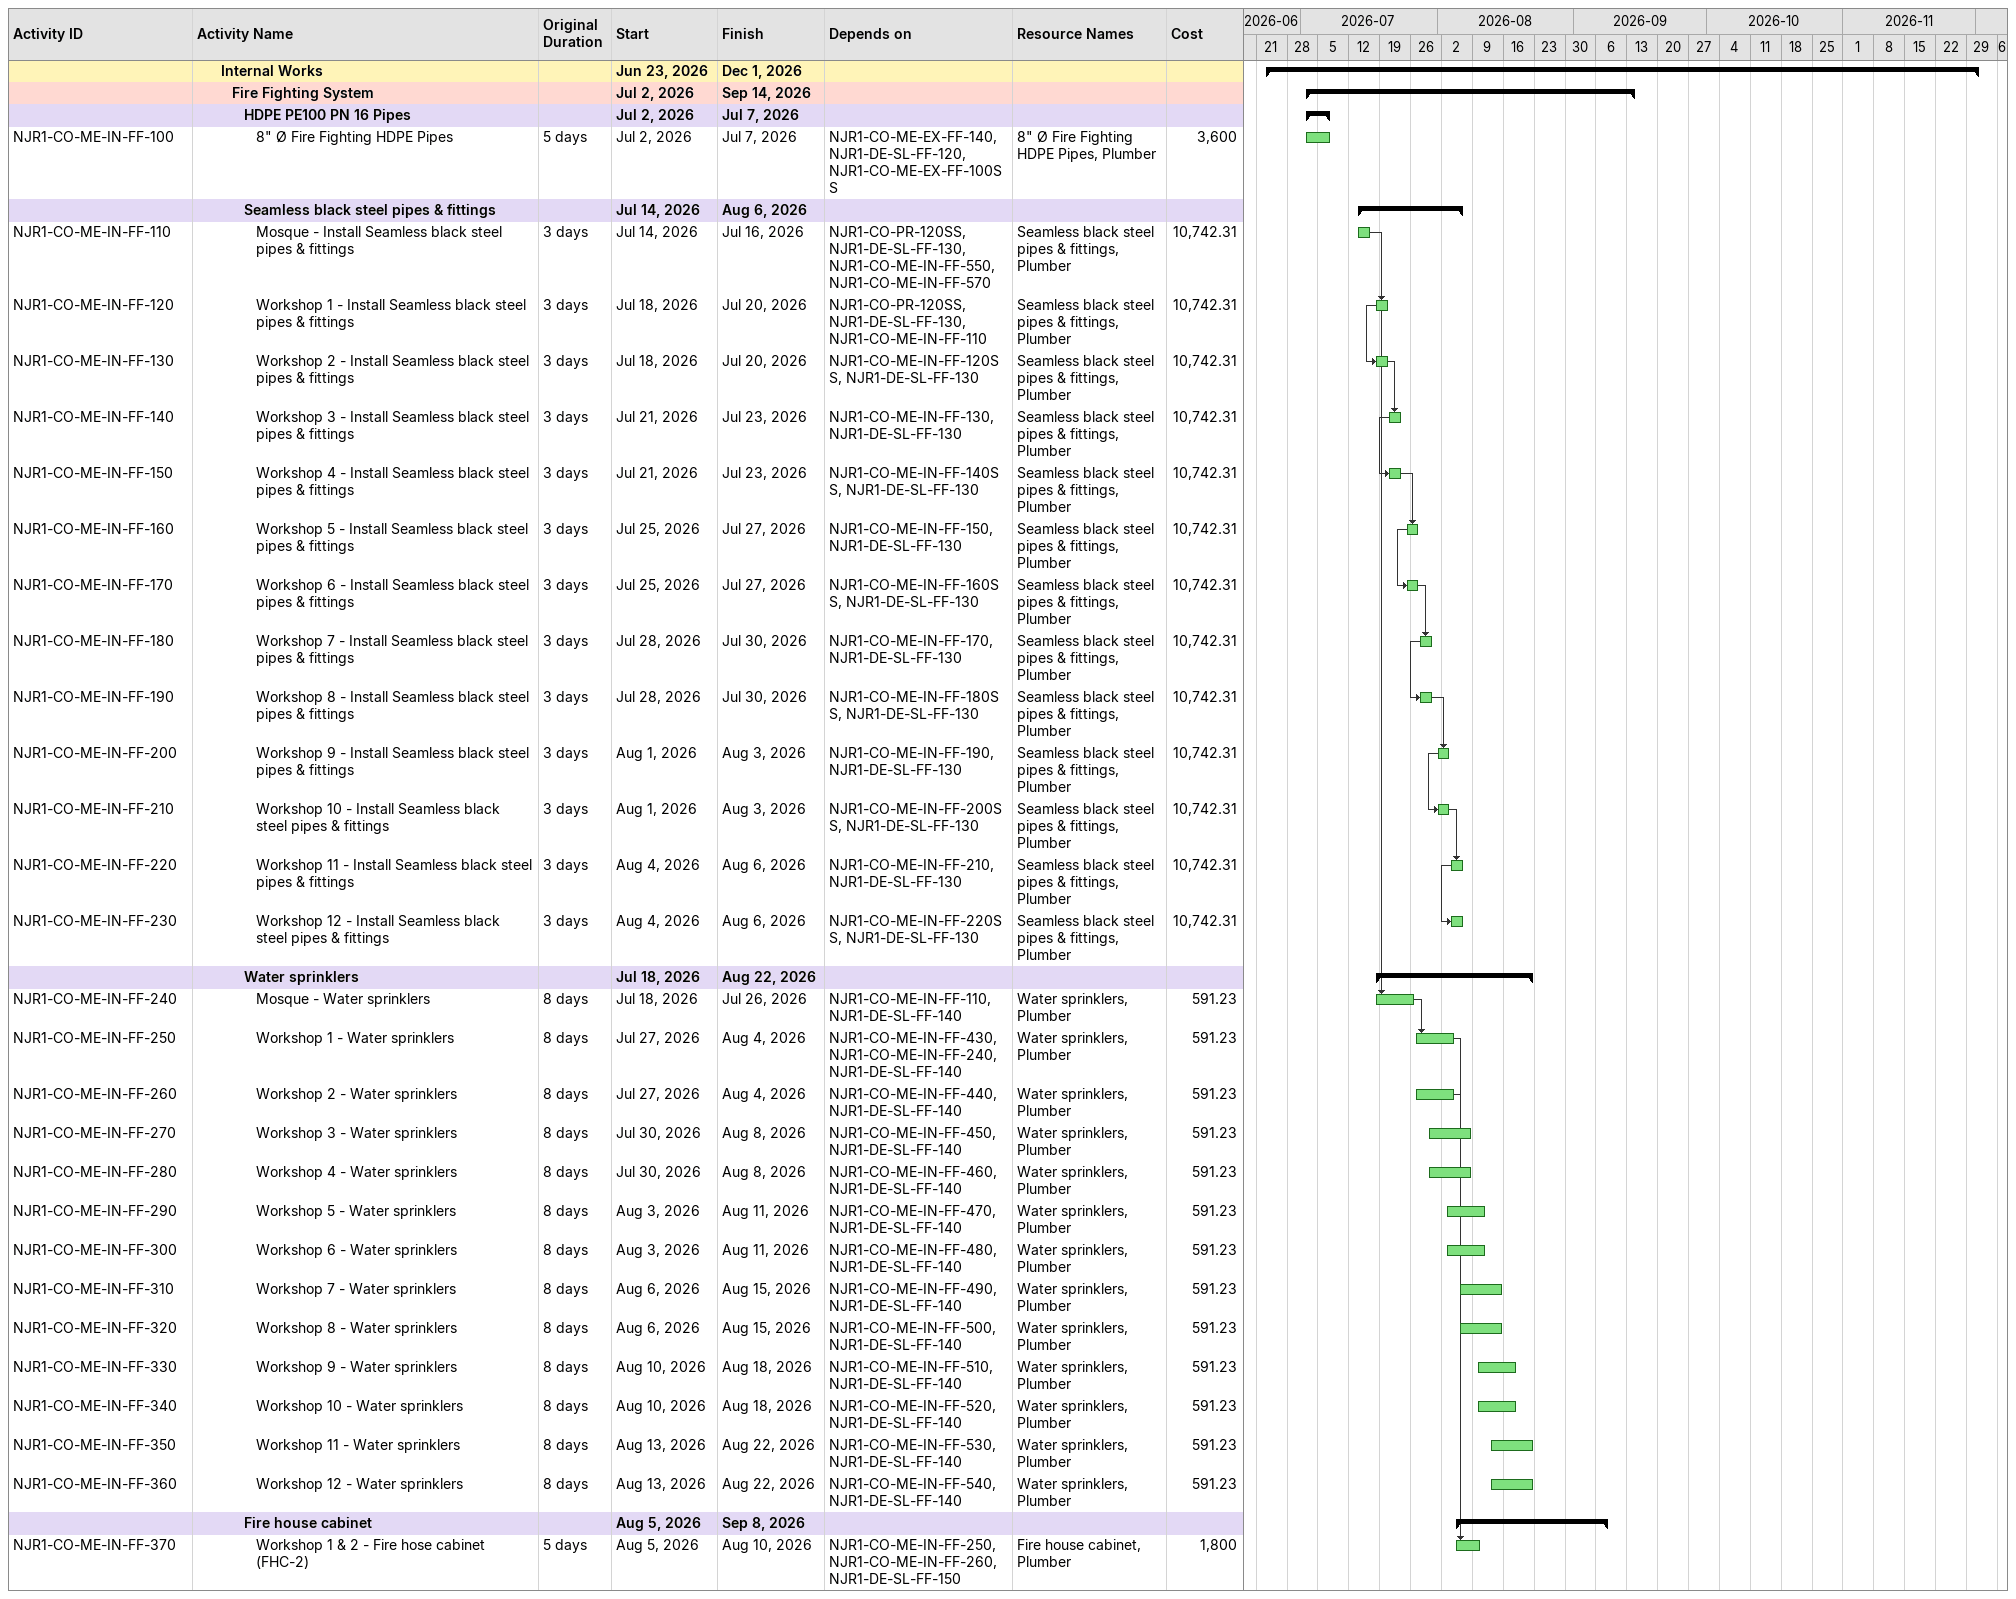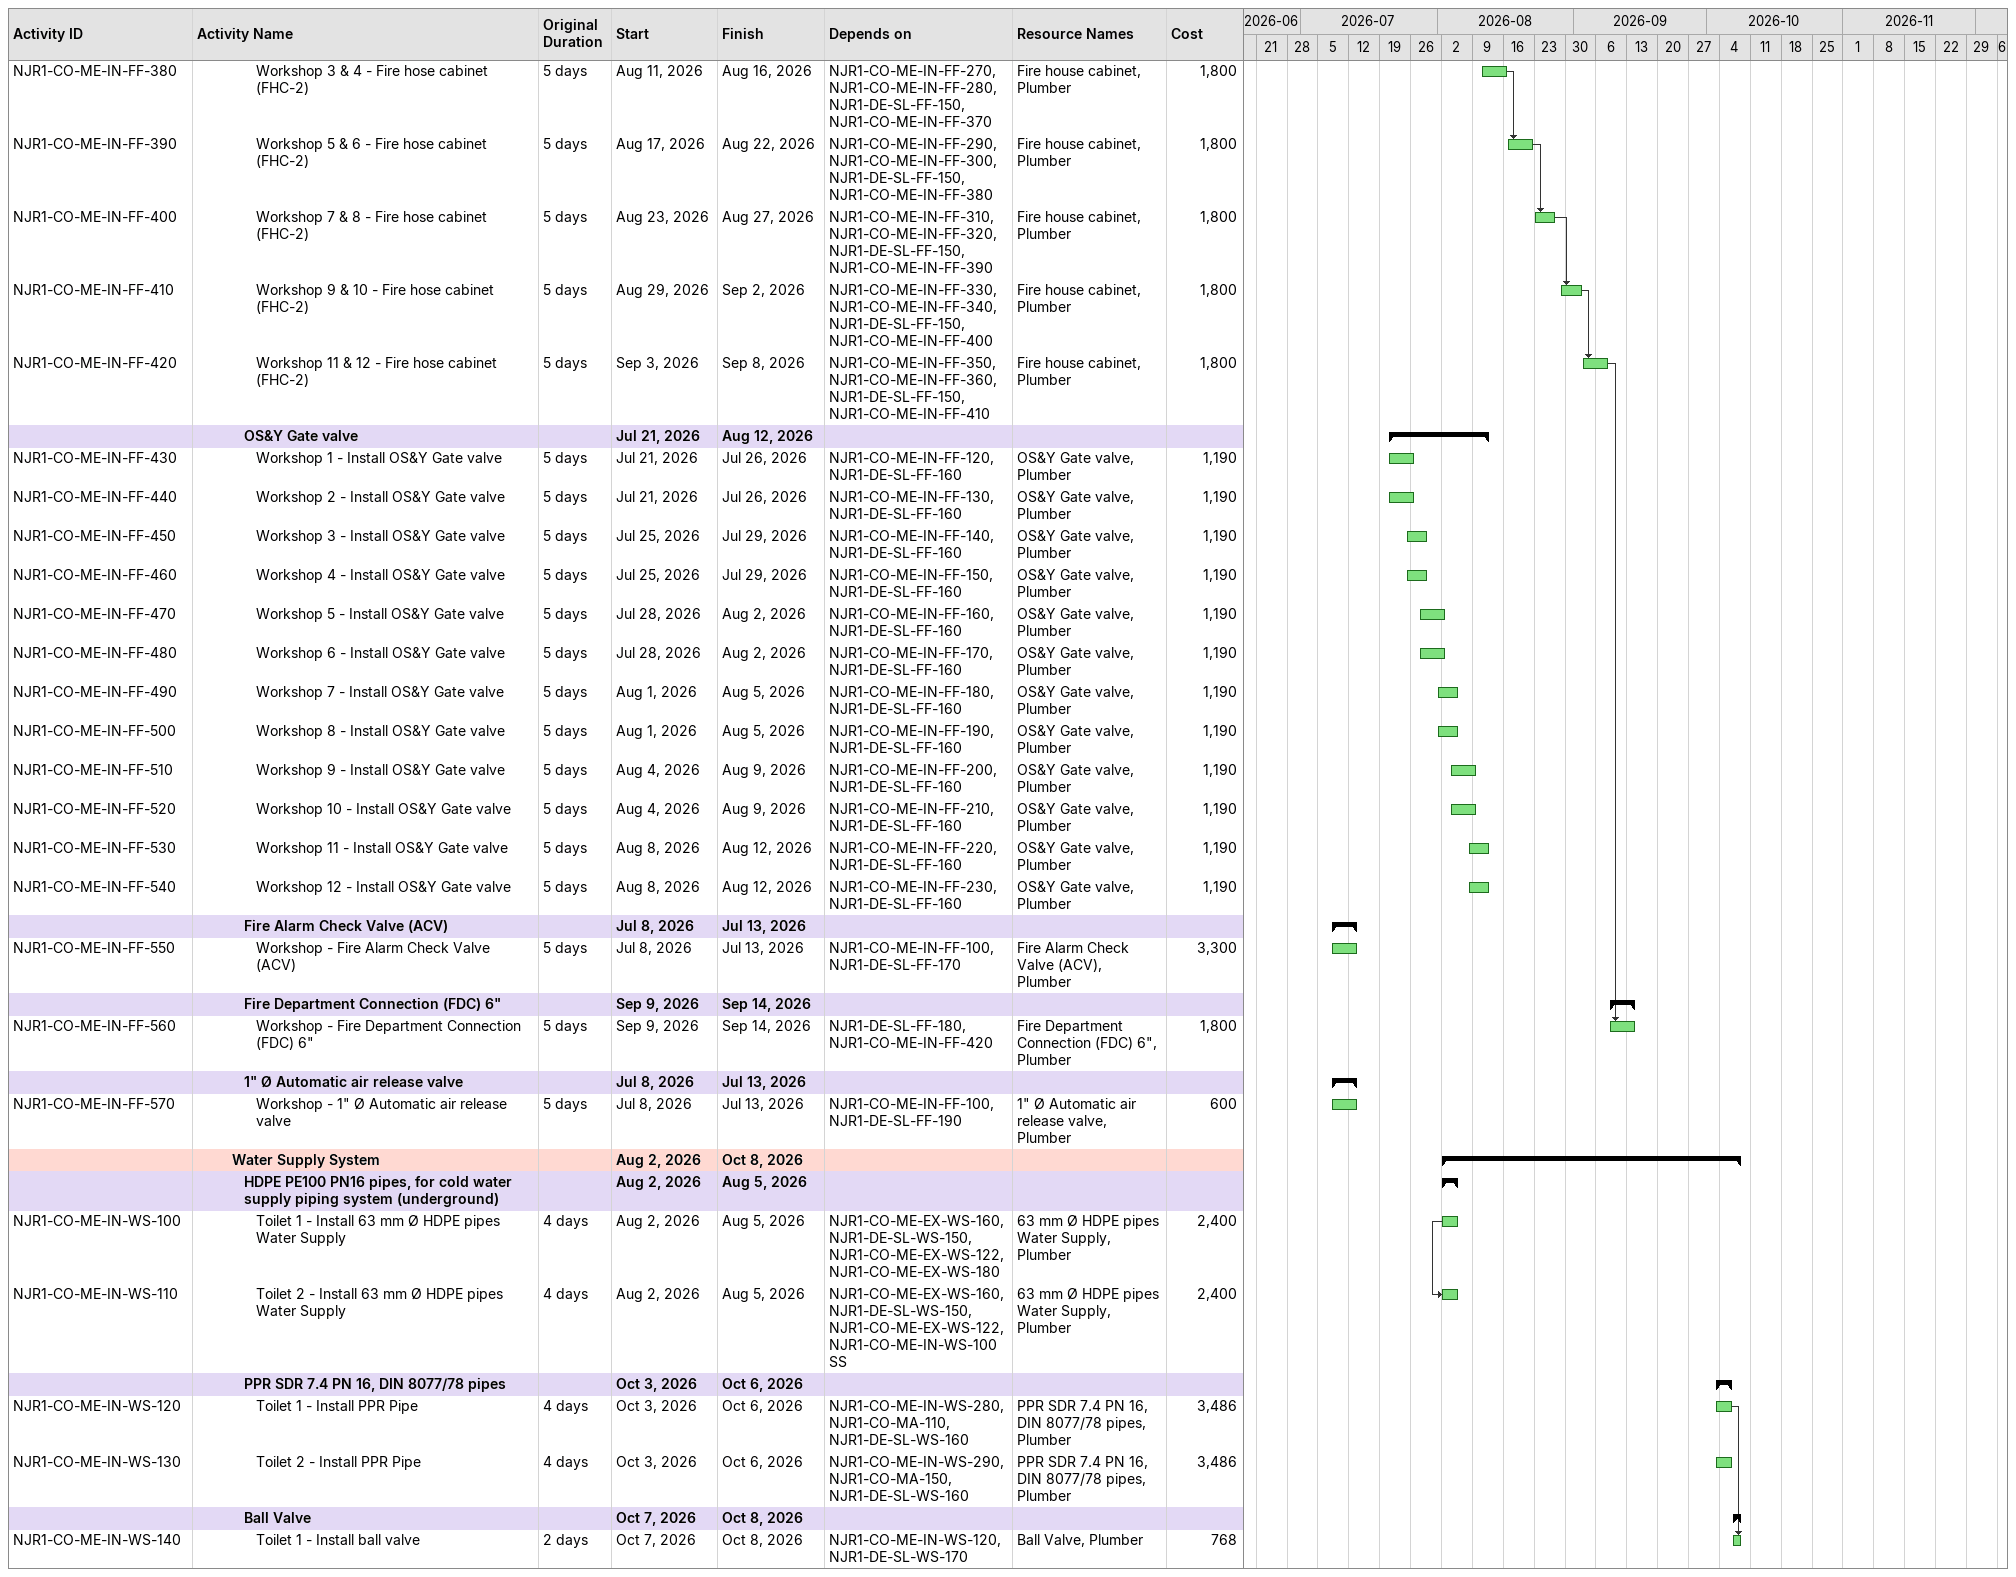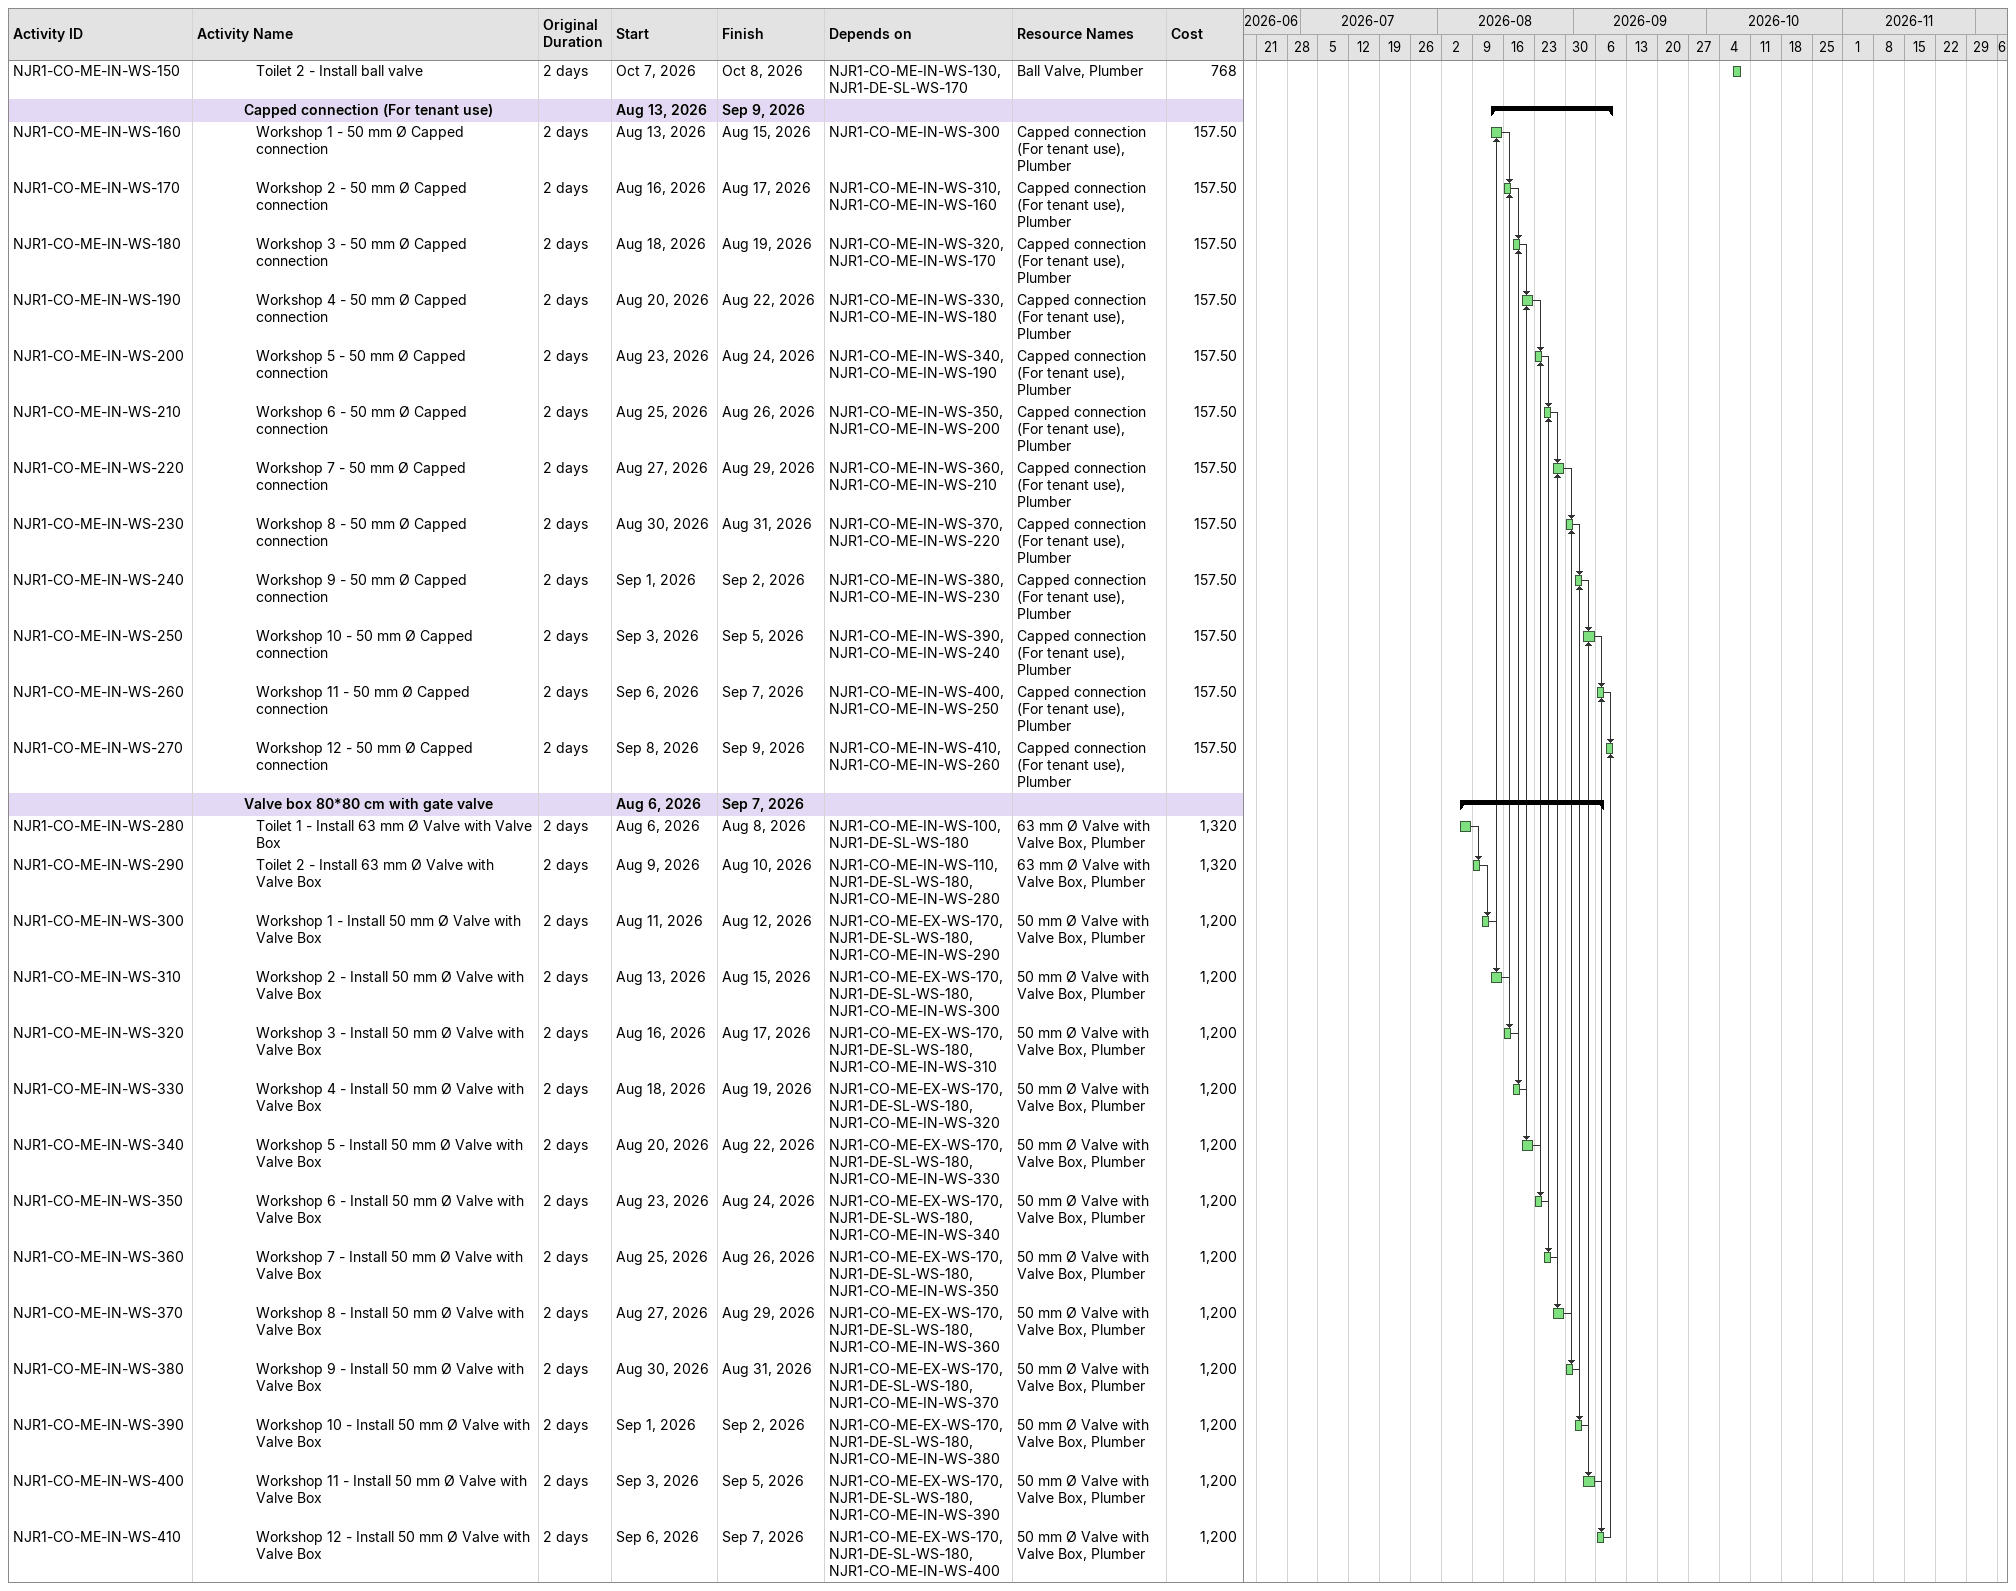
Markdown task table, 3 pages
| ID | Level | Task | Original duration | Start | Finish | Predecessors | Resources | Cost |
|---|---|---|---|---|---|---|---|---|
|  | 3 | **Internal Works** |  | 2026-06-23 | 2026-12-01 |  |  |  |
|  | 4 | **Fire Fighting System** |  | 2026-07-02 | 2026-09-14 |  |  |  |
|  | 5 | **HDPE PE100 PN 16 Pipes** |  | 2026-07-02 | 2026-07-07 |  |  |  |
| NJR1-CO-ME-IN-FF-100 | 6 | 8" Ø Fire Fighting HDPE Pipes | 5d | 2026-07-02 | 2026-07-07 | NJR1-CO-ME-EX-FF-140, NJR1-DE-SL-FF-120, NJR1-CO-ME-EX-FF-100SS | 8" Ø Fire Fighting HDPE Pipes, Plumber | 3600 |
|  | 5 | **Seamless black steel pipes & fittings** |  | 2026-07-14 | 2026-08-06 |  |  |  |
| NJR1-CO-ME-IN-FF-110 | 6 | Mosque - Install Seamless black steel pipes & fittings | 3d | 2026-07-14 | 2026-07-16 | NJR1-CO-PR-120SS, NJR1-DE-SL-FF-130, NJR1-CO-ME-IN-FF-550, NJR1-CO-ME-IN-FF-570 | Seamless black steel pipes & fittings, Plumber | 10742.31 |
| NJR1-CO-ME-IN-FF-120 | 6 | Workshop 1 - Install Seamless black steel pipes & fittings | 3d | 2026-07-18 | 2026-07-20 | NJR1-CO-PR-120SS, NJR1-DE-SL-FF-130, NJR1-CO-ME-IN-FF-110 | Seamless black steel pipes & fittings, Plumber | 10742.31 |
| NJR1-CO-ME-IN-FF-130 | 6 | Workshop 2 - Install Seamless black steel pipes & fittings | 3d | 2026-07-18 | 2026-07-20 | NJR1-CO-ME-IN-FF-120SS, NJR1-DE-SL-FF-130 | Seamless black steel pipes & fittings, Plumber | 10742.31 |
| NJR1-CO-ME-IN-FF-140 | 6 | Workshop 3 - Install Seamless black steel pipes & fittings | 3d | 2026-07-21 | 2026-07-23 | NJR1-CO-ME-IN-FF-130, NJR1-DE-SL-FF-130 | Seamless black steel pipes & fittings, Plumber | 10742.31 |
| NJR1-CO-ME-IN-FF-150 | 6 | Workshop 4 - Install Seamless black steel pipes & fittings | 3d | 2026-07-21 | 2026-07-23 | NJR1-CO-ME-IN-FF-140SS, NJR1-DE-SL-FF-130 | Seamless black steel pipes & fittings, Plumber | 10742.31 |
| NJR1-CO-ME-IN-FF-160 | 6 | Workshop 5 - Install Seamless black steel pipes & fittings | 3d | 2026-07-25 | 2026-07-27 | NJR1-CO-ME-IN-FF-150, NJR1-DE-SL-FF-130 | Seamless black steel pipes & fittings, Plumber | 10742.31 |
| NJR1-CO-ME-IN-FF-170 | 6 | Workshop 6 - Install Seamless black steel pipes & fittings | 3d | 2026-07-25 | 2026-07-27 | NJR1-CO-ME-IN-FF-160SS, NJR1-DE-SL-FF-130 | Seamless black steel pipes & fittings, Plumber | 10742.31 |
| NJR1-CO-ME-IN-FF-180 | 6 | Workshop 7 - Install Seamless black steel pipes & fittings | 3d | 2026-07-28 | 2026-07-30 | NJR1-CO-ME-IN-FF-170, NJR1-DE-SL-FF-130 | Seamless black steel pipes & fittings, Plumber | 10742.31 |
| NJR1-CO-ME-IN-FF-190 | 6 | Workshop 8 - Install Seamless black steel pipes & fittings | 3d | 2026-07-28 | 2026-07-30 | NJR1-CO-ME-IN-FF-180SS, NJR1-DE-SL-FF-130 | Seamless black steel pipes & fittings, Plumber | 10742.31 |
| NJR1-CO-ME-IN-FF-200 | 6 | Workshop 9 - Install Seamless black steel pipes & fittings | 3d | 2026-08-01 | 2026-08-03 | NJR1-CO-ME-IN-FF-190, NJR1-DE-SL-FF-130 | Seamless black steel pipes & fittings, Plumber | 10742.31 |
| NJR1-CO-ME-IN-FF-210 | 6 | Workshop 10 - Install Seamless black steel pipes & fittings | 3d | 2026-08-01 | 2026-08-03 | NJR1-CO-ME-IN-FF-200SS, NJR1-DE-SL-FF-130 | Seamless black steel pipes & fittings, Plumber | 10742.31 |
| NJR1-CO-ME-IN-FF-220 | 6 | Workshop 11 - Install Seamless black steel pipes & fittings | 3d | 2026-08-04 | 2026-08-06 | NJR1-CO-ME-IN-FF-210, NJR1-DE-SL-FF-130 | Seamless black steel pipes & fittings, Plumber | 10742.31 |
| NJR1-CO-ME-IN-FF-230 | 6 | Workshop 12 - Install Seamless black steel pipes & fittings | 3d | 2026-08-04 | 2026-08-06 | NJR1-CO-ME-IN-FF-220SS, NJR1-DE-SL-FF-130 | Seamless black steel pipes & fittings, Plumber | 10742.31 |
|  | 5 | **Water sprinklers** |  | 2026-07-18 | 2026-08-22 |  |  |  |
| NJR1-CO-ME-IN-FF-240 | 6 | Mosque - Water sprinklers | 8d | 2026-07-18 | 2026-07-26 | NJR1-CO-ME-IN-FF-110, NJR1-DE-SL-FF-140 | Water sprinklers, Plumber | 591.23 |
| NJR1-CO-ME-IN-FF-250 | 6 | Workshop 1 - Water sprinklers | 8d | 2026-07-27 | 2026-08-04 | NJR1-CO-ME-IN-FF-430, NJR1-CO-ME-IN-FF-240, NJR1-DE-SL-FF-140 | Water sprinklers, Plumber | 591.23 |
| NJR1-CO-ME-IN-FF-260 | 6 | Workshop 2 - Water sprinklers | 8d | 2026-07-27 | 2026-08-04 | NJR1-CO-ME-IN-FF-440, NJR1-DE-SL-FF-140 | Water sprinklers, Plumber | 591.23 |
| NJR1-CO-ME-IN-FF-270 | 6 | Workshop 3 - Water sprinklers | 8d | 2026-07-30 | 2026-08-08 | NJR1-CO-ME-IN-FF-450, NJR1-DE-SL-FF-140 | Water sprinklers, Plumber | 591.23 |
| NJR1-CO-ME-IN-FF-280 | 6 | Workshop 4 - Water sprinklers | 8d | 2026-07-30 | 2026-08-08 | NJR1-CO-ME-IN-FF-460, NJR1-DE-SL-FF-140 | Water sprinklers, Plumber | 591.23 |
| NJR1-CO-ME-IN-FF-290 | 6 | Workshop 5 - Water sprinklers | 8d | 2026-08-03 | 2026-08-11 | NJR1-CO-ME-IN-FF-470, NJR1-DE-SL-FF-140 | Water sprinklers, Plumber | 591.23 |
| NJR1-CO-ME-IN-FF-300 | 6 | Workshop 6 - Water sprinklers | 8d | 2026-08-03 | 2026-08-11 | NJR1-CO-ME-IN-FF-480, NJR1-DE-SL-FF-140 | Water sprinklers, Plumber | 591.23 |
| NJR1-CO-ME-IN-FF-310 | 6 | Workshop 7 - Water sprinklers | 8d | 2026-08-06 | 2026-08-15 | NJR1-CO-ME-IN-FF-490, NJR1-DE-SL-FF-140 | Water sprinklers, Plumber | 591.23 |
| NJR1-CO-ME-IN-FF-320 | 6 | Workshop 8 - Water sprinklers | 8d | 2026-08-06 | 2026-08-15 | NJR1-CO-ME-IN-FF-500, NJR1-DE-SL-FF-140 | Water sprinklers, Plumber | 591.23 |
| NJR1-CO-ME-IN-FF-330 | 6 | Workshop 9 - Water sprinklers | 8d | 2026-08-10 | 2026-08-18 | NJR1-CO-ME-IN-FF-510, NJR1-DE-SL-FF-140 | Water sprinklers, Plumber | 591.23 |
| NJR1-CO-ME-IN-FF-340 | 6 | Workshop 10 - Water sprinklers | 8d | 2026-08-10 | 2026-08-18 | NJR1-CO-ME-IN-FF-520, NJR1-DE-SL-FF-140 | Water sprinklers, Plumber | 591.23 |
| NJR1-CO-ME-IN-FF-350 | 6 | Workshop 11 - Water sprinklers | 8d | 2026-08-13 | 2026-08-22 | NJR1-CO-ME-IN-FF-530, NJR1-DE-SL-FF-140 | Water sprinklers, Plumber | 591.23 |
| NJR1-CO-ME-IN-FF-360 | 6 | Workshop 12 - Water sprinklers | 8d | 2026-08-13 | 2026-08-22 | NJR1-CO-ME-IN-FF-540, NJR1-DE-SL-FF-140 | Water sprinklers, Plumber | 591.23 |
|  | 5 | **Fire house cabinet** |  | 2026-08-05 | 2026-09-08 |  |  |  |
| NJR1-CO-ME-IN-FF-370 | 6 | Workshop 1 & 2 - Fire hose cabinet (FHC-2) | 5d | 2026-08-05 | 2026-08-10 | NJR1-CO-ME-IN-FF-250, NJR1-CO-ME-IN-FF-260, NJR1-DE-SL-FF-150 | Fire house cabinet, Plumber | 1800 |
| NJR1-CO-ME-IN-FF-380 | 6 | Workshop 3 & 4 - Fire hose cabinet (FHC-2) | 5d | 2026-08-11 | 2026-08-16 | NJR1-CO-ME-IN-FF-270, NJR1-CO-ME-IN-FF-280, NJR1-DE-SL-FF-150, NJR1-CO-ME-IN-FF-370 | Fire house cabinet, Plumber | 1800 |
| NJR1-CO-ME-IN-FF-390 | 6 | Workshop 5 & 6 - Fire hose cabinet (FHC-2) | 5d | 2026-08-17 | 2026-08-22 | NJR1-CO-ME-IN-FF-290, NJR1-CO-ME-IN-FF-300, NJR1-DE-SL-FF-150, NJR1-CO-ME-IN-FF-380 | Fire house cabinet, Plumber | 1800 |
| NJR1-CO-ME-IN-FF-400 | 6 | Workshop 7 & 8 - Fire hose cabinet (FHC-2) | 5d | 2026-08-23 | 2026-08-27 | NJR1-CO-ME-IN-FF-310, NJR1-CO-ME-IN-FF-320, NJR1-DE-SL-FF-150, NJR1-CO-ME-IN-FF-390 | Fire house cabinet, Plumber | 1800 |
| NJR1-CO-ME-IN-FF-410 | 6 | Workshop 9 & 10 - Fire hose cabinet (FHC-2) | 5d | 2026-08-29 | 2026-09-02 | NJR1-CO-ME-IN-FF-330, NJR1-CO-ME-IN-FF-340, NJR1-DE-SL-FF-150, NJR1-CO-ME-IN-FF-400 | Fire house cabinet, Plumber | 1800 |
| NJR1-CO-ME-IN-FF-420 | 6 | Workshop 11 & 12 - Fire hose cabinet (FHC-2) | 5d | 2026-09-03 | 2026-09-08 | NJR1-CO-ME-IN-FF-350, NJR1-CO-ME-IN-FF-360, NJR1-DE-SL-FF-150, NJR1-CO-ME-IN-FF-410 | Fire house cabinet, Plumber | 1800 |
|  | 5 | **OS&Y Gate valve** |  | 2026-07-21 | 2026-08-12 |  |  |  |
| NJR1-CO-ME-IN-FF-430 | 6 | Workshop 1 - Install OS&Y Gate valve | 5d | 2026-07-21 | 2026-07-26 | NJR1-CO-ME-IN-FF-120, NJR1-DE-SL-FF-160 | OS&Y Gate valve, Plumber | 1190 |
| NJR1-CO-ME-IN-FF-440 | 6 | Workshop 2 - Install OS&Y Gate valve | 5d | 2026-07-21 | 2026-07-26 | NJR1-CO-ME-IN-FF-130, NJR1-DE-SL-FF-160 | OS&Y Gate valve, Plumber | 1190 |
| NJR1-CO-ME-IN-FF-450 | 6 | Workshop 3 - Install OS&Y Gate valve | 5d | 2026-07-25 | 2026-07-29 | NJR1-CO-ME-IN-FF-140, NJR1-DE-SL-FF-160 | OS&Y Gate valve, Plumber | 1190 |
| NJR1-CO-ME-IN-FF-460 | 6 | Workshop 4 - Install OS&Y Gate valve | 5d | 2026-07-25 | 2026-07-29 | NJR1-CO-ME-IN-FF-150, NJR1-DE-SL-FF-160 | OS&Y Gate valve, Plumber | 1190 |
| NJR1-CO-ME-IN-FF-470 | 6 | Workshop 5 - Install OS&Y Gate valve | 5d | 2026-07-28 | 2026-08-02 | NJR1-CO-ME-IN-FF-160, NJR1-DE-SL-FF-160 | OS&Y Gate valve, Plumber | 1190 |
| NJR1-CO-ME-IN-FF-480 | 6 | Workshop 6 - Install OS&Y Gate valve | 5d | 2026-07-28 | 2026-08-02 | NJR1-CO-ME-IN-FF-170, NJR1-DE-SL-FF-160 | OS&Y Gate valve, Plumber | 1190 |
| NJR1-CO-ME-IN-FF-490 | 6 | Workshop 7 - Install OS&Y Gate valve | 5d | 2026-08-01 | 2026-08-05 | NJR1-CO-ME-IN-FF-180, NJR1-DE-SL-FF-160 | OS&Y Gate valve, Plumber | 1190 |
| NJR1-CO-ME-IN-FF-500 | 6 | Workshop 8 - Install OS&Y Gate valve | 5d | 2026-08-01 | 2026-08-05 | NJR1-CO-ME-IN-FF-190, NJR1-DE-SL-FF-160 | OS&Y Gate valve, Plumber | 1190 |
| NJR1-CO-ME-IN-FF-510 | 6 | Workshop 9 - Install OS&Y Gate valve | 5d | 2026-08-04 | 2026-08-09 | NJR1-CO-ME-IN-FF-200, NJR1-DE-SL-FF-160 | OS&Y Gate valve, Plumber | 1190 |
| NJR1-CO-ME-IN-FF-520 | 6 | Workshop 10 - Install OS&Y Gate valve | 5d | 2026-08-04 | 2026-08-09 | NJR1-CO-ME-IN-FF-210, NJR1-DE-SL-FF-160 | OS&Y Gate valve, Plumber | 1190 |
| NJR1-CO-ME-IN-FF-530 | 6 | Workshop 11 - Install OS&Y Gate valve | 5d | 2026-08-08 | 2026-08-12 | NJR1-CO-ME-IN-FF-220, NJR1-DE-SL-FF-160 | OS&Y Gate valve, Plumber | 1190 |
| NJR1-CO-ME-IN-FF-540 | 6 | Workshop 12 - Install OS&Y Gate valve | 5d | 2026-08-08 | 2026-08-12 | NJR1-CO-ME-IN-FF-230, NJR1-DE-SL-FF-160 | OS&Y Gate valve, Plumber | 1190 |
|  | 5 | **Fire Alarm Check Valve (ACV)** |  | 2026-07-08 | 2026-07-13 |  |  |  |
| NJR1-CO-ME-IN-FF-550 | 6 | Workshop - Fire Alarm Check Valve (ACV) | 5d | 2026-07-08 | 2026-07-13 | NJR1-CO-ME-IN-FF-100, NJR1-DE-SL-FF-170 | Fire Alarm Check Valve (ACV), Plumber | 3300 |
|  | 5 | **Fire Department Connection (FDC) 6"** |  | 2026-09-09 | 2026-09-14 |  |  |  |
| NJR1-CO-ME-IN-FF-560 | 6 | Workshop - Fire Department Connection (FDC) 6" | 5d | 2026-09-09 | 2026-09-14 | NJR1-DE-SL-FF-180, NJR1-CO-ME-IN-FF-420 | Fire Department Connection (FDC) 6", Plumber | 1800 |
|  | 5 | **1" Ø Automatic air release valve** |  | 2026-07-08 | 2026-07-13 |  |  |  |
| NJR1-CO-ME-IN-FF-570 | 6 | Workshop - 1" Ø Automatic air release valve | 5d | 2026-07-08 | 2026-07-13 | NJR1-CO-ME-IN-FF-100, NJR1-DE-SL-FF-190 | 1" Ø Automatic air release valve, Plumber | 600 |
|  | 4 | **Water Supply System** |  | 2026-08-02 | 2026-10-08 |  |  |  |
|  | 5 | **HDPE PE100 PN16 pipes, for cold water supply piping system (underground)** |  | 2026-08-02 | 2026-08-05 |  |  |  |
| NJR1-CO-ME-IN-WS-100 | 6 | Toilet 1 - Install 63 mm Ø HDPE pipes Water Supply | 4d | 2026-08-02 | 2026-08-05 | NJR1-CO-ME-EX-WS-160, NJR1-DE-SL-WS-150, NJR1-CO-ME-EX-WS-122, NJR1-CO-ME-EX-WS-180 | 63 mm Ø HDPE pipes Water Supply, Plumber | 2400 |
| NJR1-CO-ME-IN-WS-110 | 6 | Toilet 2 - Install 63 mm Ø HDPE pipes Water Supply | 4d | 2026-08-02 | 2026-08-05 | NJR1-CO-ME-EX-WS-160, NJR1-DE-SL-WS-150, NJR1-CO-ME-EX-WS-122, NJR1-CO-ME-IN-WS-100SS | 63 mm Ø HDPE pipes Water Supply, Plumber | 2400 |
|  | 5 | **PPR SDR 7.4 PN 16, DIN 8077/78 pipes** |  | 2026-10-03 | 2026-10-06 |  |  |  |
| NJR1-CO-ME-IN-WS-120 | 6 | Toilet 1 - Install PPR Pipe | 4d | 2026-10-03 | 2026-10-06 | NJR1-CO-ME-IN-WS-280, NJR1-CO-MA-110, NJR1-DE-SL-WS-160 | PPR SDR 7.4 PN 16, DIN 8077/78 pipes, Plumber | 3486 |
| NJR1-CO-ME-IN-WS-130 | 6 | Toilet 2 - Install PPR Pipe | 4d | 2026-10-03 | 2026-10-06 | NJR1-CO-ME-IN-WS-290, NJR1-CO-MA-150, NJR1-DE-SL-WS-160 | PPR SDR 7.4 PN 16, DIN 8077/78 pipes, Plumber | 3486 |
|  | 5 | **Ball Valve** |  | 2026-10-07 | 2026-10-08 |  |  |  |
| NJR1-CO-ME-IN-WS-140 | 6 | Toilet 1 - Install ball valve | 2d | 2026-10-07 | 2026-10-08 | NJR1-CO-ME-IN-WS-120, NJR1-DE-SL-WS-170 | Ball Valve, Plumber | 768 |
| NJR1-CO-ME-IN-WS-150 | 6 | Toilet 2 - Install ball valve | 2d | 2026-10-07 | 2026-10-08 | NJR1-CO-ME-IN-WS-130, NJR1-DE-SL-WS-170 | Ball Valve, Plumber | 768 |
|  | 5 | **Capped connection (For tenant use)** |  | 2026-08-13 | 2026-09-09 |  |  |  |
| NJR1-CO-ME-IN-WS-160 | 6 | Workshop 1 - 50 mm Ø Capped connection | 2d | 2026-08-13 | 2026-08-15 | NJR1-CO-ME-IN-WS-300 | Capped connection (For tenant use), Plumber | 157.50 |
| NJR1-CO-ME-IN-WS-170 | 6 | Workshop 2 - 50 mm Ø Capped connection | 2d | 2026-08-16 | 2026-08-17 | NJR1-CO-ME-IN-WS-310, NJR1-CO-ME-IN-WS-160 | Capped connection (For tenant use), Plumber | 157.50 |
| NJR1-CO-ME-IN-WS-180 | 6 | Workshop 3 - 50 mm Ø Capped connection | 2d | 2026-08-18 | 2026-08-19 | NJR1-CO-ME-IN-WS-320, NJR1-CO-ME-IN-WS-170 | Capped connection (For tenant use), Plumber | 157.50 |
| NJR1-CO-ME-IN-WS-190 | 6 | Workshop 4 - 50 mm Ø Capped connection | 2d | 2026-08-20 | 2026-08-22 | NJR1-CO-ME-IN-WS-330, NJR1-CO-ME-IN-WS-180 | Capped connection (For tenant use), Plumber | 157.50 |
| NJR1-CO-ME-IN-WS-200 | 6 | Workshop 5 - 50 mm Ø Capped connection | 2d | 2026-08-23 | 2026-08-24 | NJR1-CO-ME-IN-WS-340, NJR1-CO-ME-IN-WS-190 | Capped connection (For tenant use), Plumber | 157.50 |
| NJR1-CO-ME-IN-WS-210 | 6 | Workshop 6 - 50 mm Ø Capped connection | 2d | 2026-08-25 | 2026-08-26 | NJR1-CO-ME-IN-WS-350, NJR1-CO-ME-IN-WS-200 | Capped connection (For tenant use), Plumber | 157.50 |
| NJR1-CO-ME-IN-WS-220 | 6 | Workshop 7 - 50 mm Ø Capped connection | 2d | 2026-08-27 | 2026-08-29 | NJR1-CO-ME-IN-WS-360, NJR1-CO-ME-IN-WS-210 | Capped connection (For tenant use), Plumber | 157.50 |
| NJR1-CO-ME-IN-WS-230 | 6 | Workshop 8 - 50 mm Ø Capped connection | 2d | 2026-08-30 | 2026-08-31 | NJR1-CO-ME-IN-WS-370, NJR1-CO-ME-IN-WS-220 | Capped connection (For tenant use), Plumber | 157.50 |
| NJR1-CO-ME-IN-WS-240 | 6 | Workshop 9 - 50 mm Ø Capped connection | 2d | 2026-09-01 | 2026-09-02 | NJR1-CO-ME-IN-WS-380, NJR1-CO-ME-IN-WS-230 | Capped connection (For tenant use), Plumber | 157.50 |
| NJR1-CO-ME-IN-WS-250 | 6 | Workshop 10 - 50 mm Ø Capped connection | 2d | 2026-09-03 | 2026-09-05 | NJR1-CO-ME-IN-WS-390, NJR1-CO-ME-IN-WS-240 | Capped connection (For tenant use), Plumber | 157.50 |
| NJR1-CO-ME-IN-WS-260 | 6 | Workshop 11 - 50 mm Ø Capped connection | 2d | 2026-09-06 | 2026-09-07 | NJR1-CO-ME-IN-WS-400, NJR1-CO-ME-IN-WS-250 | Capped connection (For tenant use), Plumber | 157.50 |
| NJR1-CO-ME-IN-WS-270 | 6 | Workshop 12 - 50 mm Ø Capped connection | 2d | 2026-09-08 | 2026-09-09 | NJR1-CO-ME-IN-WS-410, NJR1-CO-ME-IN-WS-260 | Capped connection (For tenant use), Plumber | 157.50 |
|  | 5 | **Valve box 80*80 cm with gate valve** |  | 2026-08-06 | 2026-09-07 |  |  |  |
| NJR1-CO-ME-IN-WS-280 | 6 | Toilet 1 - Install 63 mm Ø Valve with Valve Box | 2d | 2026-08-06 | 2026-08-08 | NJR1-CO-ME-IN-WS-100, NJR1-DE-SL-WS-180 | 63 mm Ø Valve with Valve Box, Plumber | 1320 |
| NJR1-CO-ME-IN-WS-290 | 6 | Toilet 2 - Install 63 mm Ø Valve with Valve Box | 2d | 2026-08-09 | 2026-08-10 | NJR1-CO-ME-IN-WS-110, NJR1-DE-SL-WS-180, NJR1-CO-ME-IN-WS-280 | 63 mm Ø Valve with Valve Box, Plumber | 1320 |
| NJR1-CO-ME-IN-WS-300 | 6 | Workshop 1 - Install 50 mm Ø Valve with Valve Box | 2d | 2026-08-11 | 2026-08-12 | NJR1-CO-ME-EX-WS-170, NJR1-DE-SL-WS-180, NJR1-CO-ME-IN-WS-290 | 50 mm Ø Valve with Valve Box, Plumber | 1200 |
| NJR1-CO-ME-IN-WS-310 | 6 | Workshop 2 - Install 50 mm Ø Valve with Valve Box | 2d | 2026-08-13 | 2026-08-15 | NJR1-CO-ME-EX-WS-170, NJR1-DE-SL-WS-180, NJR1-CO-ME-IN-WS-300 | 50 mm Ø Valve with Valve Box, Plumber | 1200 |
| NJR1-CO-ME-IN-WS-320 | 6 | Workshop 3 - Install 50 mm Ø Valve with Valve Box | 2d | 2026-08-16 | 2026-08-17 | NJR1-CO-ME-EX-WS-170, NJR1-DE-SL-WS-180, NJR1-CO-ME-IN-WS-310 | 50 mm Ø Valve with Valve Box, Plumber | 1200 |
| NJR1-CO-ME-IN-WS-330 | 6 | Workshop 4 - Install 50 mm Ø Valve with Valve Box | 2d | 2026-08-18 | 2026-08-19 | NJR1-CO-ME-EX-WS-170, NJR1-DE-SL-WS-180, NJR1-CO-ME-IN-WS-320 | 50 mm Ø Valve with Valve Box, Plumber | 1200 |
| NJR1-CO-ME-IN-WS-340 | 6 | Workshop 5 - Install 50 mm Ø Valve with Valve Box | 2d | 2026-08-20 | 2026-08-22 | NJR1-CO-ME-EX-WS-170, NJR1-DE-SL-WS-180, NJR1-CO-ME-IN-WS-330 | 50 mm Ø Valve with Valve Box, Plumber | 1200 |
| NJR1-CO-ME-IN-WS-350 | 6 | Workshop 6 - Install 50 mm Ø Valve with Valve Box | 2d | 2026-08-23 | 2026-08-24 | NJR1-CO-ME-EX-WS-170, NJR1-DE-SL-WS-180, NJR1-CO-ME-IN-WS-340 | 50 mm Ø Valve with Valve Box, Plumber | 1200 |
| NJR1-CO-ME-IN-WS-360 | 6 | Workshop 7 - Install 50 mm Ø Valve with Valve Box | 2d | 2026-08-25 | 2026-08-26 | NJR1-CO-ME-EX-WS-170, NJR1-DE-SL-WS-180, NJR1-CO-ME-IN-WS-350 | 50 mm Ø Valve with Valve Box, Plumber | 1200 |
| NJR1-CO-ME-IN-WS-370 | 6 | Workshop 8 - Install 50 mm Ø Valve with Valve Box | 2d | 2026-08-27 | 2026-08-29 | NJR1-CO-ME-EX-WS-170, NJR1-DE-SL-WS-180, NJR1-CO-ME-IN-WS-360 | 50 mm Ø Valve with Valve Box, Plumber | 1200 |
| NJR1-CO-ME-IN-WS-380 | 6 | Workshop 9 - Install 50 mm Ø Valve with Valve Box | 2d | 2026-08-30 | 2026-08-31 | NJR1-CO-ME-EX-WS-170, NJR1-DE-SL-WS-180, NJR1-CO-ME-IN-WS-370 | 50 mm Ø Valve with Valve Box, Plumber | 1200 |
| NJR1-CO-ME-IN-WS-390 | 6 | Workshop 10 - Install 50 mm Ø Valve with Valve Box | 2d | 2026-09-01 | 2026-09-02 | NJR1-CO-ME-EX-WS-170, NJR1-DE-SL-WS-180, NJR1-CO-ME-IN-WS-380 | 50 mm Ø Valve with Valve Box, Plumber | 1200 |
| NJR1-CO-ME-IN-WS-400 | 6 | Workshop 11 - Install 50 mm Ø Valve with Valve Box | 2d | 2026-09-03 | 2026-09-05 | NJR1-CO-ME-EX-WS-170, NJR1-DE-SL-WS-180, NJR1-CO-ME-IN-WS-390 | 50 mm Ø Valve with Valve Box, Plumber | 1200 |
| NJR1-CO-ME-IN-WS-410 | 6 | Workshop 12 - Install 50 mm Ø Valve with Valve Box | 2d | 2026-09-06 | 2026-09-07 | NJR1-CO-ME-EX-WS-170, NJR1-DE-SL-WS-180, NJR1-CO-ME-IN-WS-400 | 50 mm Ø Valve with Valve Box, Plumber | 1200 |
